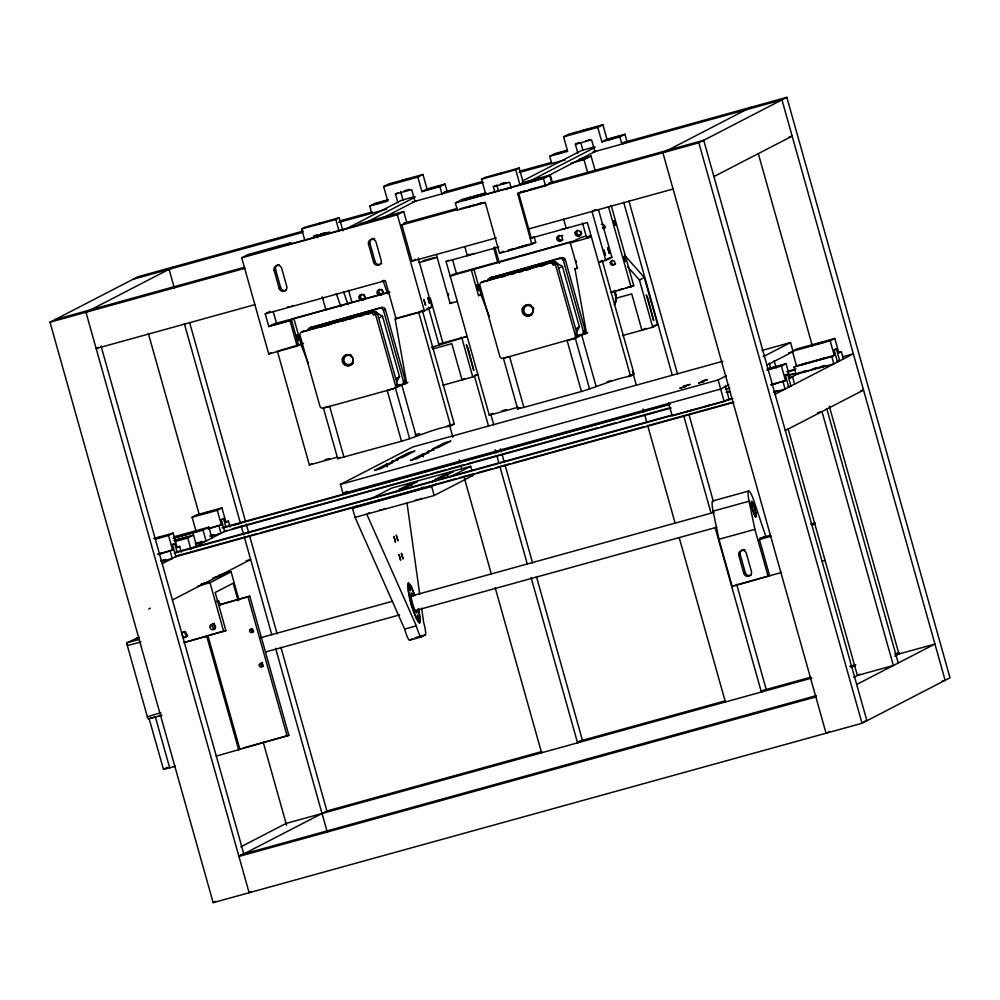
<?xml version="1.0" encoding="UTF-8"?>
<svg xmlns="http://www.w3.org/2000/svg" width="1000" height="1000" viewBox="0 0 1000 1000"><rect width="100%" height="100%" fill="white"/><g stroke="black" fill="none" stroke-linecap="round" stroke-linejoin="round"><path stroke-width="1.5" d="M287.5 307.1L289.812 306.55M365.6 222.95L375.6 219.537L368.038 221.663M381.912 281L384.225 280.45M379.525 510.062L381.45 509.6M396.8 381.55L399.513 376.688L382.5 316.188L375.213 312.025M576.038 333.025L579.425 326.938L562.425 266.45L556.35 262.975M395.55 385.625L397.3 384.275L377.413 313.525A2.825 2.8 62.7 0 0 373.963 311.55L301.962 331.912A2.825 2.8 62.7 0 0 300.025 335.375L319.913 406.125A2.825 2.8 62.7 0 0 323.375 408.1L393.512 388.7A2.637 2.612 62.7 0 0 395.55 385.625L375.45 314.113A2.637 2.612 62.7 0 0 372.1 312.512L301.962 331.912M396.962 385.838L401.438 384.6A2.637 2.612 62.7 0 0 403.475 381.525L405.225 380.188L385.35 309.438A2.825 2.8 62.7 0 0 381.887 307.462L309.887 327.812A2.825 2.8 62.7 0 0 307.85 330.55M573.438 338.963A2.637 2.612 62.7 0 0 575.475 335.875L577.225 334.538L557.337 263.788A2.825 2.8 62.7 0 0 553.875 261.812L481.875 282.162A2.825 2.8 62.7 0 0 479.95 285.625L499.837 356.375A2.825 2.8 62.7 0 0 503.288 358.35L575.288 338A2.825 2.8 62.7 0 0 577.225 334.538M576.888 336.1L581.362 334.862A2.637 2.612 62.7 0 0 583.4 331.775L585.15 330.438L565.262 259.688A2.825 2.8 62.7 0 0 561.8 257.712L489.8 278.062A2.825 2.8 62.7 0 0 487.762 280.8M340.262 457.325L337.663 458.675L401.488 441.238C418.038 436.475 433.4 428.85 450.625 425.9L454.275 424L422.325 310.3L418.65 312.162L450.625 425.9M602.238 260.562L634.2 374.263L630.538 376.15C613.325 379.1 597.962 386.737 581.413 391.488L523.862 407.4L509.588 356.613L503.375 358.1L517.65 408.888L520.188 407.575M161.238 715.45L149.113 718.6L163.463 769.338L167.362 767.325M622.5 142.762L786.838 97.325L950 677.8L862.013 723.275L213.162 902.675L50 322.2L137.988 276.725L303.163 231.062M173.95 266.775L85.962 312.262L249.125 892.725L251.575 891.462M389.825 292.175L293.913 318.688L301.05 344.1L297.15 346.1L268.738 353.963L241.713 257.812L248.05 254.537L290.85 242.712L285.975 245.225L356.112 225.837L360.988 223.312L403.7 211.513L406.763 222.387L401.875 224.913L412.075 261.188L415.737 259.3M304.913 240.575L301.637 228.962L305.062 227.2L339.225 217.75L342.9 230.812M371.812 213.312L369.775 206.05L387.762 201.075L383.675 186.562L388.8 183.925L422.962 174.475L427.05 188.988L421.925 191.637L417.85 177.125L422.962 174.475M301.637 228.962L335.812 219.525L339.225 217.75M369.775 206.05L374.9 203.4L388.387 199.675M98.6 347.275L96.163 348.537L255.413 304.5M315.712 235.287L313.438 236.462L329.625 231.988M397.962 202.9L395.475 194.062L398.038 192.738M345.125 229.425L401.575 200.25L414.812 196.588M365.45 222.812L415 197.2M274.125 270.363A3.962 3.912 62.7 0 1 276.825 265.512A3.962 3.912 62.7 0 1 281.675 268.275L286.775 286.413A3.962 3.912 62.7 0 1 284.062 291.262A3.962 3.912 62.7 0 1 279.212 288.5L274.125 270.363L275.587 269.6A3.962 3.912 62.7 0 1 279.3 264.613M439.913 186.663L445.025 184.013L447.075 191.262L441.95 193.912L439.913 186.663L421.925 191.637M381.613 218.612L416.025 200.825M241.713 257.812L397.362 214.788L403.7 211.513M467.663 198.713L485.637 193.738L481.562 179.225L484.975 177.463L519.15 168.012L523.225 182.525L519.812 184.288L515.737 169.775L519.15 168.012M551.737 163.562L549.7 156.3L567.675 151.337L563.6 136.825L568.725 134.175L602.888 124.725L606.962 139.238L601.85 141.888L597.762 127.375L602.888 124.725M279.212 288.5L280.688 287.75A3.962 3.912 62.7 0 0 286.475 290.113M368.525 244.262A3.962 3.912 62.7 0 1 371.238 239.412A3.962 3.912 62.7 0 1 376.075 242.175L381.175 260.312A3.962 3.912 62.7 0 1 378.475 265.163A3.962 3.912 62.7 0 1 373.625 262.4L368.525 244.262L369.988 243.5A3.962 3.912 62.7 0 1 374.725 238.637M537.475 187.812L518.6 193.025L531.35 238.375L534.175 236.912L535.7 242.362L531.9 244.325L499.525 253.275L485.25 202.488L457.375 210.188L455.337 202.938L462.163 199.4L486.062 192.8M471.163 196.925L465.3 199.95L535.438 180.55L541.287 177.525M549.7 156.3L554.812 153.663L566.8 150.35M495.012 192.613L493.363 186.713L495.637 185.538M577.875 153.15L575.4 144.312L579.237 142.325M293.913 318.688L290.012 320.712L268.8 326.575L265.225 313.875L270.262 311.275M505.775 189.65L511.287 186.8M522.3 181.1L581.487 150.512L594.738 146.85M528.85 181.612L594.925 147.463M373.625 262.4L375.087 261.65A3.962 3.912 62.7 0 0 381.688 263.375M619.825 136.912L624.95 134.262L626.987 141.525L621.875 144.175L619.825 136.912L601.85 141.888M546.388 176.7L595.95 151.088M455.337 202.938L543.462 178.575L550.288 175.037L552.325 182.3L545.5 185.825L517.625 193.538L531.9 244.325M517.625 193.538L518.6 193.025M570.962 163.238L584 159.637L591.05 155.988L595.125 170.5M268.8 326.575L273.913 323.925L389.538 291.962M518.2 407.212L489.288 415.2L446.1 261.562L448.537 260.3M268.738 353.963L271.262 352.65M750.875 107.275L662.887 152.75L826.05 733.225L829.7 731.325M469.363 254.25L467.175 255.5M336.838 457.35L309.363 464.95L277.413 351.25L303.512 343.413M529.175 189.725L698.85 142.8L786.838 97.325M373.963 311.55L372.1 312.512L373.275 315.125L377.413 313.525M309.887 327.812L381.887 307.462M499.525 253.275L503.338 251.312M510.525 249.325L507.7 250.787L528.513 244.35M378.862 318.075L382.5 316.188M585.975 236.112L580.375 237.65L573.962 240.975L453.837 274.188L450.175 276.075L572.737 241.6L570.3 242.862L577.438 268.25L574.975 268.938L586.575 333.562L581.65 334.925L595.925 385.725M595.662 209.562L592 211.45L605.763 260.425L598.575 262.413L602.225 260.525M265.225 313.875L385.35 280.663L396.062 318.762L397.525 318M396.062 318.762L424.387 310.925L431.938 307.013L418.175 258.038M436.35 254.475L450.125 303.463L452.562 302.2M590.4 235.5L586.55 237.488L590.825 236.312M471.388 270.212L478.537 295.613L480.975 294.35L473.825 268.95M713.925 176.562L792.163 136.125L789.163 136.962M553.875 261.812L481.875 282.162M489.8 278.062L561.8 257.712M558.787 268.325L562.425 266.45M574.975 268.938L577.413 267.675M431.562 347.312L466.938 336.6M605.763 260.425L611.862 257.275L598.513 209.775M395.863 378.562L399.513 376.688M401.488 441.238L387.212 390.45L395.2 388.038L407.863 382.388M615.763 290.675L611.9 292.1M627.55 266.588L639.462 280.05L644.338 277.525L657.6 324.688L652.725 327.212L622.45 335.588M614.275 304.675A12.438 12.312 62.7 0 0 615.363 295.25L615.975 294.925L615 290.387M610.913 292.663L633.737 285.712L611.175 205.413M196.188 531.75L199.488 530.688L173.938 537.812L196.188 531.75L192.113 517.263L196.75 514.862L221.925 507.9L226.012 522.413L228.45 521.15L230.075 526.962M464.762 378.512L462.013 379.938L451.812 343.663L432.325 349.05M442.525 385.325L472.8 376.962L477.675 374.438L474.975 375.188M155.188 539.188L168.525 535.513L173.15 533.112L177.237 547.625L179.675 546.362L181.3 552.175M192.113 517.263L217.3 510.3L221.925 507.9M309.363 464.95L311.8 463.688M575.788 328.825L579.425 326.938M177.225 552.562L174.737 543.725L172.55 544.85L175.863 556.65M174.587 541.675L187.738 538.038L193.525 535.05L196.588 545.938M173.062 538.425L203.038 530.138L208.837 527.137L211.9 538.013M581.362 334.862L583.225 333.9A2.825 2.8 62.7 0 0 585.15 330.438M581.413 391.488L567.137 340.7L575.112 338.288L584.087 333.675M158.312 554.55L172.6 550.025L168.525 535.513M208.562 528.938L221.375 524.812L217.3 510.3M162.225 563.688L178.7 555.175M191.05 548.8L226.737 530.35M728.875 384.812L720.675 389.05L343.013 493.462L340.462 484.387L412.887 446.95L722.837 361.262M645.588 328.3L641.925 330.2L631.737 293.913L615.25 298.475M386.637 464.087L374.45 470.387L380.737 468.65L392.938 462.325L386.637 464.087L387.362 466.688M489.288 415.2L492.95 413.312M343.013 493.462L347.113 491.337M422.612 454.15L410.412 460.45L416.712 458.713L428.9 452.375L422.612 454.15L423.338 456.737M148.75 609.012L150.45 608.138M172.425 599.975L250.662 559.538L246.163 560.775M421.65 608.212L423.575 622.1A12.438 1.775 74.5 0 1 425.337 634.9L421.312 636.987L409.625 640.212A12.438 1.775 74.5 0 1 404.65 629.075L355.062 517.388L352.512 508.312L357.887 505.538M371.337 498.575L391.525 488.15L470.65 466.275L471.75 470.163M198 586.038L209.988 582.712L231.088 571.812L239.013 600.013M411.112 483.312L398.925 489.625L405.213 487.875L417.413 481.55L411.112 483.312L411.85 485.913M369.4 512.788L366.75 514.15L416.337 625.85A12.438 1.775 74.5 0 0 421.312 636.987M447.088 473.375L434.888 479.675L441.188 477.938L453.375 471.613L447.088 473.375L447.812 475.962M423.3 487.175L418.6 489.513M139.162 637.137L126.912 642.812L126.912 644.062L147.713 718.05L148.325 718.988L155.175 717.1M352.512 508.312L431.637 486.438L435.675 484.35M449.125 477.4L470.65 466.275M355.062 517.388L434.188 495.513L473.2 475.337L470.2 476.175M218.5 605.262L249.775 596.213L288.875 735.337L216.238 756.112M205.775 636.663L207.9 635.562L239.875 749.3M183.975 642.688L225.888 630.588L215.175 592.5L233.175 583.2L238.113 600.775M340.462 484.387L718.125 379.975L726.325 375.737M763.225 356.662L790.55 342.537L793.1 351.613L767.138 365.025M834.812 338.45L830.175 340.85L834.262 355.363L831.825 356.625L833.863 363.875L796.087 374.312L794.05 367.062L796.488 365.8L792.412 351.287L797.05 348.9L834.812 338.45L838.888 352.962L841.325 351.7L843.375 358.963M766.888 370.075L781.413 366.062L786.038 363.663L790.125 378.175L792.562 376.912L794.6 384.175M668.512 402.775L672.188 415.838L724.163 401.463L729.038 398.938L725.362 385.887M788.037 386.863L790.938 386.062L787.625 374.275L785.425 375.4L788.75 387.2M836.812 361.65L839.712 360.85L836.4 349.062L834.2 350.2L837.513 361.987M796.087 374.312L799.75 372.425M791.3 377.225L800.913 372.262M771.425 385.037L785.487 380.575L781.413 366.062M775.113 394.237L853.35 353.8L842.85 356.712M785.312 430.525L863.538 390.087L860.55 390.913M409.625 640.212L412.3 638.825M764.312 536.95L759.438 539.475L769.638 575.75L732.212 586.45L718.95 539.288L713.088 511.15A18.85 2.688 74.5 0 1 713.462 501.287M738.763 555.312A3.962 3.912 62.7 0 1 741.462 550.462A3.962 3.912 62.7 0 1 746.312 553.225L751.413 571.362A3.962 3.912 62.7 0 1 748.713 576.225A3.962 3.912 62.7 0 1 743.863 573.462L738.763 555.312L740.225 554.562A3.962 3.912 62.7 0 1 744.963 549.7M743.863 573.462L745.325 572.7A3.962 3.912 62.7 0 0 751.112 575.062M732.212 586.45L733.675 585.7M240.787 846.85L286.075 823.438L811.825 678.075M213.162 902.675L215.6 901.413M853.662 677.4L859.837 674.2M894.837 656.112L898.962 653.988M856.7 684.475L934.925 644.038L895.95 654.812M687.212 411.512L692.513 410.062L687.537 411.4M568.888 227.325L565.588 228.35M400.125 490.487L395.988 491.512M383.275 499.225L382.638 499.45M705.263 406.512L710.475 405.1M474.212 253.525L467.663 255.387M164.35 560.45L161.312 561.375M421.575 498.438L419.85 498.975M804.95 371.512L804.15 371.8L807.562 370.988M404.5 190.712L405.387 190.438M395.275 491.725L394.05 492.137L395.25 491.9M399.7 490.625L396.763 491.488M705.625 406.4L708.825 405.475M385.188 508.525L383.875 508.925M409.1 189.513L407.262 190.062M588.5 139.938L589.612 139.537L588.612 139.762M504.762 183.212L505.863 182.825L504.275 183.2M147.3 716.838L160.9 712.675M322.262 233.525L320.538 234.112L322.812 233.55M293.6 305.475L291.775 306.012M200.212 542.35L202.55 541.562L200.238 542.125M805.688 371.287L808.637 370.425M380.025 308.425A2.637 2.612 62.7 0 1 383.375 310.012L385.35 309.438M559.95 258.675A2.637 2.612 62.7 0 1 563.3 260.262L565.262 259.688M557.337 263.788L553.2 265.375L552.013 262.775A2.637 2.612 62.7 0 1 555.375 264.363L575.475 335.875M704.412 380.387C696.213 382.95 713.413 377.788 705.188 380.363M700.75 382.275C692.275 384.925 710.037 379.588 701.55 382.25M208.05 528.913L211.35 527.85L208.075 528.663M210.087 536.163L213.388 535.1L212.638 535.25M381.325 499.85L378.175 500.725M417.3 489.9L414.15 490.775M774.225 391.925L777.675 390.812L774.25 391.662M320.15 223.35C312.7 225.688 328.175 221.038 320.712 223.375M500.075 173.612C492.688 175.912 508.05 171.3 500.637 173.625M323.525 233.35L325.95 232.575L323.663 233.137M502.875 183.588L500.475 184.338L504.137 183.4M819.625 343.125C812.212 345.438 827.65 340.812 820.188 343.137M418.988 262.613L436.85 257.5M466.625 336.475L463.575 337.262M806.6 363.175L802.113 364.538L824.412 358.338L820.987 359.2M821.95 367L826.45 365.6L810.075 370.025M158.312 554.15L162.575 553.05L158.287 554.4M199.25 542.625L195.25 543.737M771.137 384.963L775.638 383.55L772.212 384.4M383.675 186.562L417.85 177.125M563.6 136.825L597.762 127.375M395.475 194.062L411.662 189.587L414.975 201.375M575.4 144.312L591.575 139.838L594.9 151.625M427.05 188.988L445.025 184.013M606.962 139.238L624.95 134.262M481.562 179.225L515.737 169.775M339.212 221.088L372.262 211.95M444.387 192.013L481.938 181.625M519.5 171.238L551.05 162.525M133.112 279.25L302.787 232.338M338.85 222.362L386.8 209.163M412.463 202.013L483.075 182.488M519.138 172.512L565.225 159.838M592.75 152.162L781.963 99.85L945.125 680.325L942.125 681.15M579.462 159.2L591.05 155.988M501.188 183.725L505.6 182.512M493.363 186.713L509.55 182.237L511.2 188.137M523.225 182.525L550.288 175.037M519.812 184.288L537.8 179.312M54.875 319.675L244.088 267.362M403.812 223.2L457.425 208.388M549.075 183.05L703.725 140.287L866.888 720.75L863.9 721.587M50 322.2L245.225 268.225M401.475 225.025L457.062 209.662M460.062 208.825L475.087 204.675M478.088 203.837L482.6 202.6M520.163 192.213L526.163 190.55M467.337 207.2L484.775 202.375M411.662 261.3L496.238 237.925M528.85 228.9L673.088 189.025M423.013 260.775L435 257.45M446.1 261.562L498.787 247M530.262 238.287L587.35 222.512L630.538 376.15M529.95 243.95L535.7 242.362M509.312 249.95L513.8 248.713M516.8 247.875L525.788 245.387M270.262 325.812L291.475 319.95L298.612 345.363M570.3 242.862L591.438 237.013M319.275 327.488L331.05 324.237M341.35 321.388L345.775 320.163M348.713 319.35L353.125 318.137M359.012 316.5L363.438 315.287M366.375 314.475L370.8 313.25M500.662 277.337L505.087 276.125M510.975 274.488L515.388 273.275M518.337 272.462L522.75 271.238M525.688 270.425L530.112 269.2M540.413 266.35L544.825 265.138M550.712 263.5L555.125 262.288M429.075 307.812L431.938 307.013M609 258.062L611.862 257.275M426.625 309.075L429.5 308.275M605.112 259.725L609.425 258.538M417.238 312.55L395.062 318.675L406.65 383.312L401.725 384.675L416 435.462M450.125 303.463L457.312 301.462M478.537 295.613L481 294.938L489.3 316.3M618.75 289.85L623.25 288.612M626.25 287.775L633.737 285.712M439.65 343.85L462.088 337.65M395.838 385.712L400.312 384.475M575.763 335.962L587.775 332.65M653.55 325.812L657.6 324.688M325.037 459.738L329.538 458.488M415.125 434.825L419.637 433.587M447.163 425.975L454.275 424M501.95 410.825L506.463 409.575M607.062 381.763L611.562 380.513M628.5 375.838L632.775 374.65M761.963 350.45L790.55 342.537M792.412 351.287L830.175 340.85M788.587 352.863L793.1 351.613M833.487 349.862L836.4 349.062M153.9 538.438L173.15 533.112M767.163 368.888L786.038 363.663M225.487 521.975L228.45 521.15M838.425 352.512L841.325 351.7M173.775 536.825L208.837 527.137M208.05 528.5L221.375 524.812M796.488 365.8L834.262 355.363M794.05 367.062L831.825 356.625M174.05 540.438L193.525 535.05M174.425 540.6L186.688 537.3L174.9 540.712M222.138 527.688L669.362 404.038M786.812 371.562L795.85 369.062M222.95 527.987L670.188 404.338M787.638 371.863L795.163 369.787M232.963 525.325L240.463 523.263M725.413 389.387L729.875 388.162M171.775 544.538L174.737 543.725M784.725 375.075L787.625 374.275M232.188 528.812L427.95 474.7M430.962 473.862L446.012 469.7M449.025 468.862L464.087 464.7M467.1 463.875L598.1 427.65M601.112 426.812L616.175 422.65M619.188 421.825L670.387 407.663M726.1 392.262L729.112 391.425M787.837 375.2L793.863 373.525M223.975 531.613L671.2 407.975M726.912 392.562L729.925 391.737M788.65 375.5L796.188 373.413M802.212 371.75L806.725 370.5M812.75 368.837L817.262 367.587M820.088 366.8L824.8 365.5M210.613 536.188L220.975 533.325L218.938 526.075M176.713 547.188L179.675 546.362M789.65 377.713L792.562 376.912M196.275 543.212L199.275 542.375M157.787 554.113L172.6 550.025M770.962 384.588L785.487 380.575M195.65 543.9L206.1 541.013L203.038 530.138M174.875 552.475L671.787 415.087M727.5 399.688L732.025 398.438M174.188 553.2L732.837 398.738M178.9 555.275L257.2 533.625M260.212 532.8L455.975 478.675M458.988 477.837L474.038 473.675M477.05 472.837L492.113 468.675M495.125 467.85L510.188 463.688M513.2 462.85L644.2 426.625M647.212 425.8L731.538 402.488M161.05 560.737L165.487 559.513M175.2 556.825L733.863 402.375M161.838 561.4L172.2 558.538L170.162 551.275M773.462 392.3L785.088 389.087L783.05 381.825M219.1 575.125L231.088 571.812M215.463 577L221.737 575.363L212.95 577.95M817.487 412.8L821.988 411.562L893.375 665.512L857.4 675.462L788.112 428.95M201.163 584.038L208.938 581.975L201.637 584.15M215.763 601.7L218.762 600.862L220.025 605.35M218.725 604.788L249.775 596.213M139.25 639.4L126.912 642.812L127.562 645.113M209.4 635.15L225.888 630.588M184.262 642.375L206.75 636.163M712.65 500.988L748.612 491.05M713.088 511.15L749.05 501.213A18.85 2.688 74.5 0 1 753.275 499.025L766.025 537.1M260.212 637.825L392.463 601.263M410.5 596.275L714.062 512.35M265.875 651.875L399.625 614.888M414.65 610.737L716.725 527.225M718.95 539.288L754.912 529.35L749.05 501.213M404.65 629.075L416.337 625.85M759.812 538.2L770.3 535.3M810.763 524.113L815.25 522.875M757.938 539.888L771.425 536.163M811.875 524.975L814.875 524.15M415.112 637.737L425.337 634.9M159.288 715.962L162.025 715.2M735.175 585.288L781.612 572.438M822.075 561.25L825.075 560.425M163.45 769.4L175.525 766.237M243.062 748.012L288.875 735.337M541.763 751.575L326.912 810.975L238.938 856.45L815.85 696.938M579.312 741.188L725.05 700.9M761.112 690.925L810.688 677.212M849.75 666.413L855.763 664.762M894.825 653.962L899.325 652.712M850.875 667.275L855.387 666.025M240.812 854.75L816.225 695.662M523.862 407.4L517.638 408.95M585.788 140.7L586.475 140.512M407.413 189.85L408.7 189.5M564.587 228.625L561.575 229.4M210.113 535.913L211.938 535.425M161.35 561.125L163.863 560.462M418.212 499.438L415.487 500.112M405.875 190.45L404.438 190.8M709.438 405.312L710.475 405.075M141.012 641.925L127.625 645.55M136.425 637.888L136.9 638.55M624.487 255.087L644.338 277.525M301.075 344.675L308.275 363.2M383.013 280.575L387.65 293.738M343.45 291.512L348.088 304.675M336.25 293.5L340.887 306.663M576.438 262.025L576.013 260.688M411.7 605.638L416.45 618.862L419.775 622.775L420.163 618.775L418.425 608.525L420.2 619.4L420.138 621.788L419.65 622.888L418.775 622.625C412.337 610.825 407.488 596.462 408.363 583.013L410.425 584.875L414.913 595.737L411.562 587.038L408.237 583.125L408.288 590.837L411.7 605.638L411.388 604.575M758.3 153.588L812.387 346.012M829.287 406.138L899.013 654.188M826.862 409.038L898.25 663M774.137 360.675L776.175 367.925M769.262 363.2L770.888 369M698.85 142.8L862.013 723.275M718.125 379.975L724.163 401.463M754.912 529.35L768.175 576.512M740.225 554.562L745.325 572.7M628.95 201.137L677.525 373.938M688.938 414.513L713.438 501.675M736.663 584.325L766.225 689.513L761.35 692.025L715.312 528.237M623.65 202.15L672.225 374.963M683.637 415.538L711.087 513.212M639.462 280.05L652.725 327.212M608.488 206.8L631.062 287.1M580.925 143.138L583 150.512M584 159.637L587.675 172.7M614.113 290.775L615.363 295.25M632.463 371.388L636.263 384.9M643.025 408.95L643.863 411.95M644.712 414.963L646.825 422.475M647.663 425.475L675.125 523.15M679.35 538.175L725.387 701.975M582.475 222.975L586.675 237.925M563.675 219.275L566.225 228.35M549.663 175.387L551.7 182.638M543.462 178.575L545.5 185.825M563.3 260.262L583.4 331.775M575.3 338.212L589.587 389M496.775 184.95L498.438 190.85M494.8 246.875L499.4 263.238M493.625 247.65L497.8 262.488M464.762 246.625L467.312 255.7M452.612 259.887L456.35 273.188M490.775 414.237L493.738 424.762M500.487 448.8L501.337 451.812M502.188 454.812L504.3 462.325M505.138 465.337L532.6 563.013M536.4 576.525L582.438 740.325L577.562 742.85L531.1 577.55M474.5 376.188L488.438 425.775M495.188 449.825L496.037 452.825M496.887 455.825L499 463.35M499.837 466.35L527.3 564.025M461.613 337.163L472.8 376.962M400.6 191.412L403.075 200.25M430.213 297.875L442.962 343.225M428.375 307.213L439.062 345.238M397.362 214.788L424.387 310.925M449.513 425.2L452.887 437.225M459.225 459.762L460.075 462.775M460.913 465.775L461.763 468.775M464.3 477.8L491.325 573.975M495.125 587.487L541.587 752.788M369.988 243.5L375.087 261.65M383.375 310.012L403.475 381.525M431.637 486.438L434.188 495.513M395.387 387.95L409.663 438.738M335.812 219.525L339.075 231.125M348.488 290.15L351.838 302.062M316.85 234.7L317.688 237.638M322.238 296.837L326 310.225M343.95 457.15L329.663 406.35L323.387 407.887L337.725 458.625M275.587 269.6L280.688 287.75M290.012 320.712L297.15 346.1M273.2 311.438L276.488 323.15M189.638 322.6L245.425 521.038M246.262 524.038L248.8 533.062M249.65 536.075L277.113 633.787M280.912 647.312L326.975 811.175M169.075 269.3L174.375 288.163M184.338 323.625L240.538 523.562M241.275 526.163L243.725 534.862M244.35 537.087L271.812 634.8M275.613 648.325L327.163 831.737M248.062 597.087L287.175 736.225M226 527.35L223.512 518.513L221.312 519.65L224.638 531.438M148.325 333.387L199.05 513.837M263.3 742.412L286.55 825.125M209.988 582.712L223.75 631.7M187.738 538.038L190.8 548.925M206.75 636.2L238.713 749.9M101.037 346.012L243.863 854.125M155.4 717.062L169.675 767.862M448.575 295.438L448.225 293.6M407.05 503.25L419.712 594.312M489.988 278.425A2.825 2.8 62.7 0 1 491.662 277.113M482.05 282.525A2.825 2.8 62.7 0 1 483.738 281.2M532.413 314.15A5.65 5.6 62.7 0 1 524.85 314.525A5.65 5.6 62.7 0 1 523.75 306.975A5.65 5.6 62.7 0 1 531.125 305.275M533.2 307.337A5.65 5.6 62.7 0 1 533.787 308.688M405.225 380.188A2.825 2.8 62.7 0 1 403.3 383.65M310.062 328.175A2.825 2.8 62.7 0 1 311.737 326.85M397.3 384.275A2.825 2.8 62.7 0 1 396.037 387.463M302.137 332.275A2.825 2.8 62.7 0 1 303.812 330.95M353.363 362.725A5.65 5.6 62.7 0 1 344.062 363.387A5.65 5.6 62.7 0 1 346.938 354.487M349.837 354.475A5.65 5.6 62.7 0 1 351.2 355.025M362.85 299.887A2.825 2.8 62.7 0 1 359.387 297.913M359.375 296.45A2.825 2.8 62.7 0 1 361.325 294.438M362.775 294.438A2.825 2.8 62.7 0 1 364.5 295.738M364.787 296.413A2.825 2.8 62.7 0 1 363.525 299.6M380.75 294.9A2.825 2.8 62.7 0 1 379.4 289.462M381.25 289.4A2.825 2.8 62.7 0 1 382.688 290.438M383.162 291.475A2.825 2.8 62.7 0 1 381.75 294.6M382.275 294.212A2.825 2.8 62.7 0 1 379.738 289.387M364.75 298.962A2.825 2.8 62.7 0 1 361.3 294.55M562.762 239.8A2.825 2.8 62.7 0 1 558.55 239.55A2.825 2.8 62.7 0 1 559.312 235.387M562 235.3A2.825 2.8 62.7 0 1 562.7 235.812M581.538 234.15A2.825 2.8 62.7 0 1 581.1 234.725M601.35 224.488A2.362 2.338 62.7 0 1 604.5 225.525A2.362 2.338 62.7 0 1 603.5 228.688M605.612 227.237A2.362 2.338 62.7 0 1 602.388 227.925M615.638 263.762A2.362 2.338 62.7 0 1 612.125 263.812A2.362 2.338 62.7 0 1 612.487 260.3M576.163 231.7A2.825 2.8 62.7 0 0 580.4 235.125A2.825 2.8 62.7 0 1 576.675 234.175A2.825 2.8 62.7 0 1 577.65 230.312A2.825 2.8 62.7 0 0 580.375 235.162M576.538 231.075A2.825 2.8 62.7 0 1 577.062 230.562M580.988 231.188A2.825 2.8 62.7 0 1 581.525 232.55M581.512 233.287A2.825 2.8 62.7 0 1 580.925 234.625M562.8 239.938A2.825 2.8 62.7 0 1 559.35 235.512M615.975 294.925A12.438 12.312 62.7 0 1 614.875 304.363M417.05 610.438A10.362 1.475 74.5 0 1 414.65 609.587A10.362 1.475 74.5 0 1 410.962 595.462A10.362 1.475 74.5 0 1 413.363 596.312M380.85 295.038A2.825 2.8 62.7 0 1 377.025 292.213A2.825 2.8 62.7 0 1 381.15 289.938A2.825 2.8 62.7 0 1 381.488 294.688M362.488 299.887A2.825 2.8 62.7 0 1 361.012 294.625M363.812 294.613A2.825 2.8 62.7 0 1 364.4 295.062M365.138 296.325A2.825 2.8 62.7 0 1 364.888 298.463M364.45 299.05A2.825 2.8 62.7 0 1 363.875 299.5M362.6 300.1A2.825 2.8 62.7 0 1 359.038 297.15A2.825 2.8 62.7 0 1 362.987 294.812A2.825 2.8 62.7 0 1 363.85 299.363M186.363 636.812A2.825 2.8 62.7 0 1 182.15 634.763A2.825 2.8 62.7 0 1 185.613 631.65M187.375 635.775A2.825 2.8 62.7 0 1 186.938 636.362M215.25 628.625A2.825 2.8 62.7 0 1 213.125 623.587M181.5 633.488A2.825 2.8 62.7 0 1 185.312 632.425A2.825 2.8 62.7 0 1 186.4 636.275A2.825 2.8 62.7 0 1 182.575 637.337M263.5 666.1A1.887 1.863 62.7 0 1 261 664.788A1.887 1.863 62.7 0 1 262.6 662.475M253.637 631.7A1.887 1.863 62.7 0 1 251.788 628.562M215.512 627.55A2.825 2.8 62.7 0 1 214.325 623.225M187.825 635.712A2.825 2.8 62.7 0 1 185.338 631.5M396.325 535.325L397.925 540.625L396.325 535.325M401.425 553.462L403.025 558.763L401.425 553.462M423.95 299.825L425.55 305.125L423.95 299.825M466.425 344.875L473.762 370.438L468.1 348.225L466.425 344.875M603.862 250.087L605.462 255.387L603.862 250.087M646.338 295.138L653.675 320.688L648.025 298.475L646.338 295.138M623.95 257.05L625.237 261.525L623.95 257.05M271.188 249.025L281.188 245.637L271.188 249.025M376.275 203.9L386.138 200.675L376.275 203.9M391.512 461.575L397.812 459.8L391.512 461.575M396.388 459.05L402.688 457.312L414.888 450.975L408.587 452.75L396.388 459.05M428.425 189.488L438.288 186.25L428.425 189.488M427.488 451.625L433.775 449.862L427.488 451.625M432.362 449.1L438.65 447.362L450.85 441.037L444.55 442.8L432.362 449.1M430.012 482.2L435.675 480.688L430.012 482.2M526.737 181.962L534.288 179.838L526.737 181.962M556.188 154.162L566.062 150.925L556.188 154.162M608.35 139.738L618.212 136.512L608.35 139.738M680.025 388.1L686.312 386.337L680.025 388.1M393.913 536.512L395.45 541.888L393.913 536.512M399.012 554.65L400.55 560.037L399.012 554.65M427.875 297.712L429.387 303.113L427.875 297.712M607.8 247.975L609.312 253.375L607.8 247.975M409.312 586.375L410.513 590.7L409.387 586.35M411.425 601.812L412.625 606.125L411.425 601.812M417.425 615.237L418.625 619.562L417.425 615.237M613.763 220.738L615.1 225.212L613.763 220.738M296.75 334.9L298.337 340.275L296.75 334.9M476.675 285.15L478.263 290.538L476.775 285.125M155.562 538.538L160.963 537.025L155.562 538.538M401.488 180.825L406.887 179.312L401.488 180.825M204.338 513.325L209.725 511.812L204.338 513.325M581.413 131.075L586.8 129.562L581.413 131.075M768.45 369.087L773.838 367.575L768.45 369.087M581.587 159.162L586.962 157.662L581.587 159.162M683.812 386.163L689.987 384.462L683.812 386.163M474.8 196.287L482.15 194.288L474.8 196.287M579.3 160.362L584.513 158.938L579.3 160.362M522.212 309.137A5.65 5.6 62.7 0 0 529.188 316A5.65 5.6 62.7 0 0 531.562 306.55A5.65 5.6 62.7 0 0 522.212 309.137M523.85 308.988A4.713 4.662 62.7 0 0 529.663 314.713A4.713 4.662 62.7 0 0 531.638 306.837A4.713 4.662 62.7 0 0 523.85 308.988M342.3 358.875A5.65 5.6 62.7 0 0 349.263 365.75A5.65 5.6 62.7 0 0 351.637 356.287A5.65 5.6 62.7 0 0 342.3 358.875M343.938 358.738A4.713 4.662 62.7 0 0 349.738 364.462A4.713 4.662 62.7 0 0 351.725 356.587A4.713 4.662 62.7 0 0 343.938 358.738M751.612 504.65A7.538 1.075 74.5 0 0 755.487 516.388A7.538 1.075 74.5 0 0 754.038 506.538A7.538 1.075 74.5 0 0 751.612 504.65M751.375 503.938A8.3 1.188 74.5 0 0 755.6 517.05A8.3 1.188 74.5 0 0 754.175 506.587A8.3 1.188 74.5 0 0 751.375 503.938M556.788 237.862A2.825 2.8 62.7 0 0 560.425 241.125A2.825 2.8 62.7 0 0 561.388 236.35A2.825 2.8 62.7 0 0 556.788 237.862M575.15 232.662A2.825 2.8 62.7 0 0 578.638 236.1A2.825 2.8 62.7 0 0 579.825 231.375A2.825 2.8 62.7 0 0 575.15 232.662M610.325 262.45A2.362 2.338 62.7 0 0 613.425 265.087A2.362 2.338 62.7 0 0 614.113 261.075A2.362 2.338 62.7 0 0 610.325 262.45M209.938 626.562A2.825 2.8 62.7 0 0 213.812 629.538A2.825 2.8 62.7 0 0 214.412 624.688A2.825 2.8 62.7 0 0 209.938 626.562M249.613 630.288A1.887 1.863 62.7 0 0 251.938 632.575A1.887 1.863 62.7 0 0 252.725 629.425A1.887 1.863 62.7 0 0 249.613 630.288M259.262 664.938A1.887 1.863 62.7 0 0 261.8 666.988A1.887 1.863 62.7 0 0 262.275 663.763A1.887 1.863 62.7 0 0 259.262 664.938"/></g></svg>
